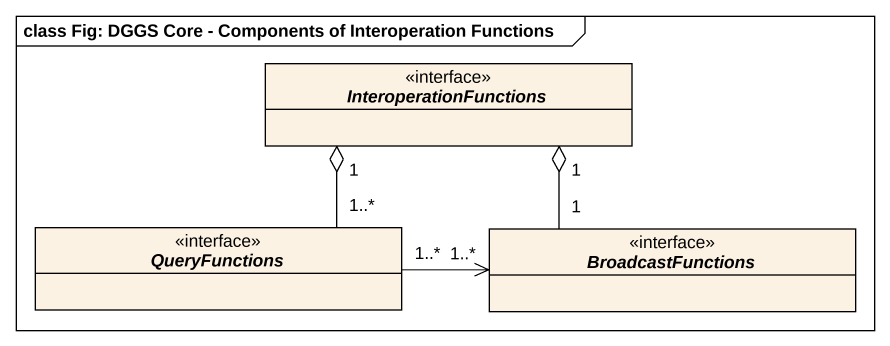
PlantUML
@startuml
mainframe class Fig: DGGS Core - Components of Interoperation Functions
hide circle
hide empty members
abstract class InteroperationFunctions <<interface>>
abstract class QueryFunctions <<interface>>
abstract class BroadcastFunctions <<interface>>
QueryFunctions "1..*" -up-o "1" InteroperationFunctions
QueryFunctions "1..*" -right-> "1..*" BroadcastFunctions
BroadcastFunctions "1" -up-o "1" InteroperationFunctions
@enduml
